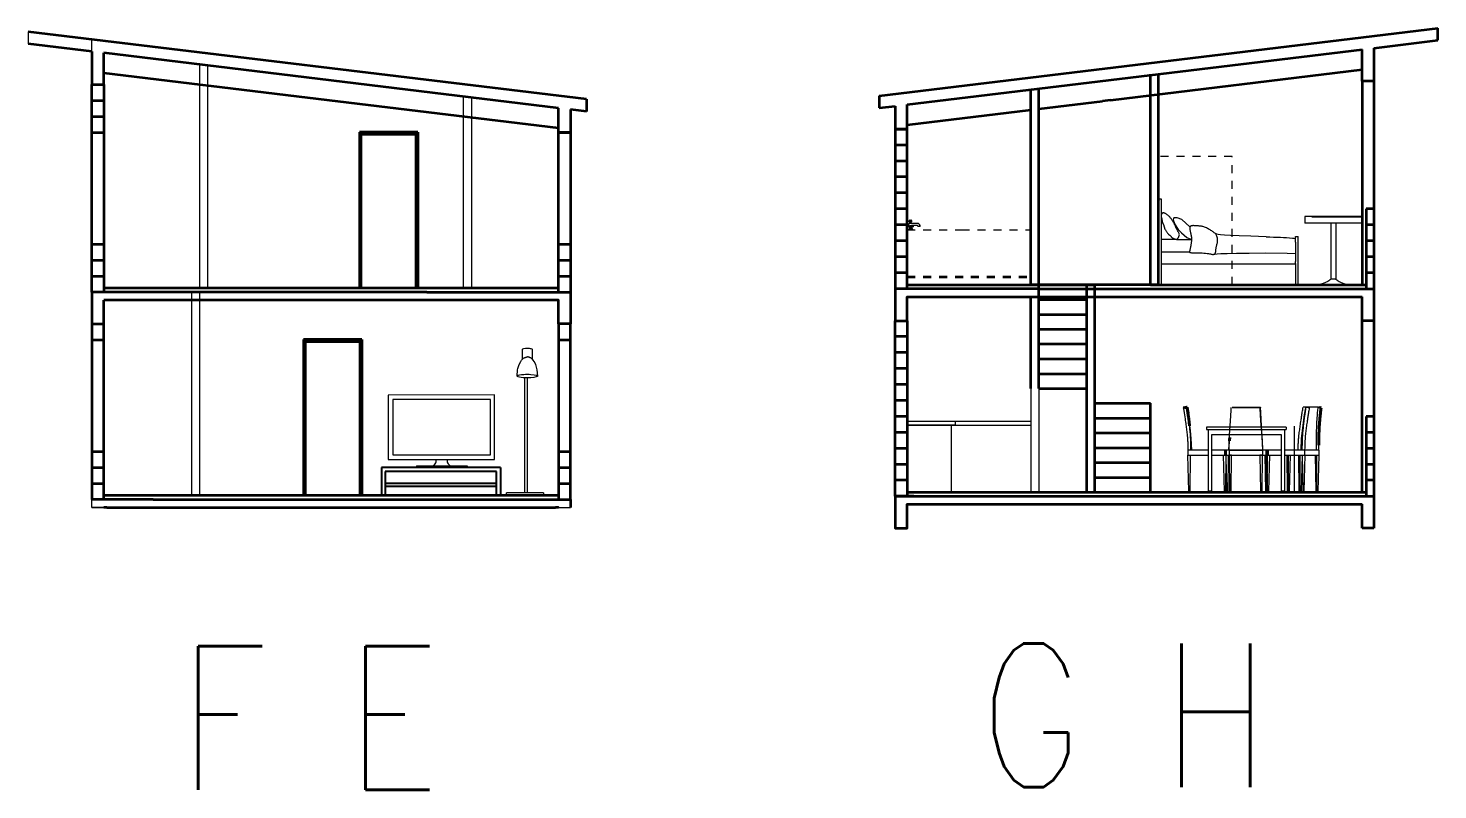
# Model space of a CAD drawing. Header units: inches. Extents: x 50.5 to 85.9, y 49.8 to 74.1.
# Drawn here: x 68.23 to 85.89, y 49.94 to 59.48 of the extents above; entities that cross this region are included whole.
import ezdxf

# ---------------------------------------------------------------- set-up
doc = ezdxf.new("R2010")
doc.units = ezdxf.units.IN
doc.header["$MEASUREMENT"] = 0
doc.linetypes.add('HIDDEN', pattern=[0.375, 0.25, -0.125])
for name, color, linetype, lineweight in [('A-DETL-MBND', 3, 'Continuous', 18), ('A-ELEV-MBE1', 7, 'Continuous', 35), ('A-FLOR-LEVL', 7, 'Continuous', 35), ('A-FURNITURE', 7, 'Continuous', 20), ('A-SECT-MCUT', 7, 'Continuous', 35), ('A-WALL-FULL', 7, 'Continuous', 35), ('A-WALL-FULL-INTR', 7, 'Continuous', 35), ('G-PLANOTM', 6, 'Continuous', 40), ('SEZIONI_medie_small_section', 2, 'Continuous', 25)]:
    doc.layers.add(name, color=color, linetype=linetype, lineweight=lineweight)
doc.layers.add('IKE140010-T1', color=250, linetype='Continuous')
doc.styles.add('E-ROMANS', font='romans.shx', dxfattribs={"width": 0.8})

msp = doc.modelspace()

# ---------------------------------------------------------------- linework, layer by layer
at = {"color": 0}
for p, q in [((84.312, 57.118), (84.931, 57.118)), ((74.147, 53.974), (72.657, 53.974)), ((72.657, 53.974), (72.657, 53.624)), ((74.098, 53.925), (72.701, 53.925)), ((72.701, 53.925), (72.701, 53.623)), ((74.098, 53.624), (74.098, 53.925)), ((74.147, 53.974), (74.147, 53.624)), ((74.098, 53.775), (72.701, 53.774)), ((74.098, 53.738), (72.702, 53.738)), ((72.701, 53.623), (72.657, 53.624)), ((74.147, 53.624), (74.098, 53.624))]:
    msp.add_line(p, q, dxfattribs=at)
at = {"layer": 'A-DETL-MBND', "color": 7}
for p, q in [((69.027, 53.474), (69.027, 59.338)), ((70.378, 58.771), (70.378, 59.023)), ((70.478, 58.759), (70.478, 59.011)), ((70.378, 56.222), (70.378, 58.771)), ((70.478, 56.222), (70.478, 58.759)), ((73.683, 58.37), (73.683, 58.622)), ((73.785, 58.358), (73.785, 58.61)), ((73.683, 56.222), (73.683, 58.37)), ((73.785, 56.222), (73.785, 58.358)), ((82.393, 56.264), (82.392, 58.184)), ((70.277, 56.072), (70.277, 56.172)), ((70.277, 53.624), (70.277, 56.072)), ((70.377, 56.072), (70.377, 56.172)), ((70.377, 53.624), (70.377, 56.072)), ((84.095, 53.664), (84.095, 54.491))]:
    msp.add_line(p, q, dxfattribs=at)
at = {"layer": 'A-ELEV-MBE1'}
for p, q in [((81.792, 58.578), (84.942, 58.96)), ((82.392, 57.464), (82.392, 58.903)), ((84.942, 58.814), (84.942, 56.264)), ((85.092, 58.814), (85.092, 57.214)), ((80.892, 58.469), (81.692, 58.566)), ((79.242, 58.269), (80.792, 58.457)), ((73.11, 58.176), (72.378, 58.176)), ((84.942, 53.664), (84.942, 55.814)), ((85.092, 55.814), (85.092, 54.614)), ((82.292, 53.664), (82.292, 54.779))]:
    msp.add_line(p, q, dxfattribs=at)
for points in [[(72.402, 56.222), (72.402, 58.152), (73.086, 58.152), (73.086, 56.222)], [(80.892, 56.264), (81.492, 56.264)], [(80.892, 56.079), (81.492, 56.079)], [(80.892, 55.893), (81.492, 55.893)], [(80.892, 55.707), (81.492, 55.707)], [(71.702, 53.624), (71.702, 55.553), (72.385, 55.553), (72.385, 53.624)], [(80.892, 55.522), (81.492, 55.522)], [(80.892, 55.336), (81.492, 55.336)], [(80.892, 55.15), (81.492, 55.15)], [(80.892, 54.964), (81.492, 54.964)], [(81.592, 54.779), (82.292, 54.779)], [(81.592, 54.593), (82.292, 54.593)], [(81.592, 54.407), (82.292, 54.407)], [(81.592, 54.222), (82.292, 54.222)], [(81.592, 54.036), (82.292, 54.036)], [(81.592, 53.85), (82.292, 53.85)]]:
    msp.add_lwpolyline(points, dxfattribs=at)
at = {"layer": 'A-ELEV-MBE1', "linetype": 'HIDDEN', "ltscale": 0.3}
msp.add_lwpolyline([(79.242, 56.364), (80.792, 56.364)], dxfattribs=at)
at = {"layer": 'A-FLOR-LEVL'}
for p, q in [((71.726, 58.607), (69.177, 58.916)), ((74.874, 58.226), (71.726, 58.607))]:
    msp.add_line(p, q, dxfattribs=at)
at = {"layer": 'A-FURNITURE', "color": 7}
for p, q in [((68.228, 59.434), (68.228, 59.283)), ((82.426, 56.675), (82.779, 56.675)), ((74.422, 55.332), (74.422, 55.458)), ((74.544, 55.458), (74.544, 55.332)), ((74.452, 53.658), (74.452, 55.098)), ((74.481, 55.097), (74.481, 53.658)), ((83.314, 54.73), (83.661, 54.73)), ((83.661, 54.722), (83.314, 54.722)), ((83.67, 54.724), (83.666, 54.723)), ((83.672, 54.725), (83.67, 54.724)), ((84.389, 54.73), (84.204, 54.73)), ((84.244, 54.729), (84.238, 54.73)), ((84.251, 54.728), (84.244, 54.729)), ((84.258, 54.727), (84.251, 54.728)), ((84.396, 54.729), (84.389, 54.73)), ((84.404, 54.728), (84.396, 54.729)), ((84.411, 54.727), (84.404, 54.728)), ((82.803, 54.334), (82.803, 54.336)), ((82.785, 54.193), (82.76, 54.193)), ((82.76, 54.193), (82.76, 54.131)), ((82.76, 54.131), (83.018, 54.131)), ((82.773, 53.676), (82.76, 54.131)), ((83.018, 54.193), (82.785, 54.193)), ((82.789, 53.676), (82.793, 54.131)), ((82.808, 54.193), (82.807, 54.221)), ((83.224, 54.193), (83.054, 54.193)), ((83.054, 54.131), (83.206, 54.131)), ((83.206, 54.131), (83.224, 54.131)), ((83.219, 53.676), (83.206, 54.131)), ((83.227, 54.193), (83.224, 54.193)), ((83.224, 54.131), (83.224, 54.193)), ((83.224, 54.131), (83.227, 54.131)), ((83.23, 54.193), (83.227, 54.193)), ((83.227, 54.131), (83.23, 54.131)), ((83.233, 54.193), (83.23, 54.193)), ((83.23, 54.131), (83.233, 54.131)), ((83.236, 54.193), (83.233, 54.193)), ((83.239, 54.131), (83.233, 54.131)), ((83.235, 54.131), (83.235, 54.193)), ((83.273, 54.193), (83.235, 54.193)), ((83.235, 54.193), (83.235, 54.193)), ((83.235, 53.676), (83.239, 54.131)), ((83.235, 54.131), (83.235, 54.131)), ((83.235, 54.131), (83.276, 54.131)), ((83.238, 54.193), (83.236, 54.193)), ((83.237, 54.131), (83.242, 53.676)), ((83.239, 54.193), (83.238, 54.193)), ((83.239, 54.193), (83.239, 54.131)), ((83.239, 54.193), (83.239, 54.193)), ((83.264, 53.676), (83.269, 54.131)), ((83.272, 54.192), (83.276, 54.192)), ((83.276, 54.193), (83.273, 54.193)), ((83.274, 54.193), (83.274, 54.193)), ((83.695, 54.193), (83.276, 54.193)), ((83.276, 54.193), (83.276, 54.193)), ((83.276, 54.193), (83.276, 54.192)), ((83.276, 54.192), (83.695, 54.192)), ((83.276, 54.192), (83.276, 54.131)), ((83.276, 54.131), (83.695, 54.131)), ((83.276, 54.131), (83.281, 53.676)), ((83.308, 54.131), (83.276, 54.131)), ((83.302, 53.676), (83.308, 54.131)), ((83.695, 54.131), (83.663, 54.131)), ((83.663, 54.131), (83.669, 53.676)), ((83.69, 53.676), (83.695, 54.131)), ((83.76, 54.193), (83.695, 54.193)), ((83.695, 54.192), (83.701, 54.192)), ((83.695, 54.192), (83.695, 54.131)), ((83.695, 54.131), (83.758, 54.131)), ((83.726, 54.131), (83.731, 53.676)), ((83.744, 54.131), (83.738, 54.131)), ((83.744, 53.676), (83.738, 54.131)), ((83.741, 54.131), (83.741, 54.193)), ((83.742, 54.193), (83.741, 54.193)), ((83.744, 54.193), (83.742, 54.193)), ((83.748, 54.193), (83.744, 54.193)), ((83.744, 54.131), (83.748, 54.131)), ((83.748, 54.131), (83.744, 54.131)), ((83.748, 54.131), (83.748, 54.193)), ((83.749, 54.193), (83.748, 54.193)), ((83.748, 54.131), (83.752, 53.676)), ((83.754, 54.131), (83.748, 54.131)), ((83.75, 54.193), (83.749, 54.193)), ((83.752, 54.193), (83.75, 54.193)), ((83.754, 54.193), (83.752, 54.193)), ((83.753, 53.676), (83.758, 54.131)), ((83.757, 54.193), (83.754, 54.193)), ((83.754, 54.131), (83.757, 54.131)), ((83.76, 54.193), (83.757, 54.193)), ((83.757, 54.131), (83.76, 54.131)), ((83.758, 54.131), (83.76, 54.131)), ((83.764, 54.193), (83.76, 54.193)), ((83.76, 54.193), (83.76, 54.131)), ((83.76, 54.193), (83.76, 54.193)), ((83.76, 54.131), (83.76, 54.193)), ((83.76, 54.131), (83.764, 54.131)), ((83.76, 54.131), (83.76, 54.131)), ((83.934, 54.193), (83.764, 54.193)), ((83.764, 54.193), (83.764, 54.131)), ((83.764, 54.131), (83.781, 54.131)), ((83.781, 54.131), (83.769, 53.676)), ((83.783, 54.131), (83.769, 53.676)), ((83.781, 54.131), (83.934, 54.131)), ((84.201, 54.193), (83.97, 54.193)), ((83.97, 54.131), (84.227, 54.131)), ((83.998, 54.131), (84.005, 53.676)), ((84.015, 54.131), (84.016, 53.676)), ((84.043, 54.131), (84.03, 53.676)), ((84.155, 53.676), (84.149, 54.131)), ((84.166, 53.676), (84.166, 54.131)), ((84.194, 54.131), (84.18, 53.676)), ((84.194, 54.131), (84.199, 53.676)), ((84.221, 54.193), (84.201, 54.193)), ((84.227, 54.131), (84.215, 53.676)), ((84.227, 54.193), (84.221, 54.193)), ((84.227, 54.131), (84.227, 54.193)), ((84.37, 54.193), (84.227, 54.193)), ((84.227, 54.131), (84.4, 54.131)), ((84.355, 54.131), (84.362, 53.676)), ((84.4, 54.193), (84.37, 54.193)), ((84.372, 54.131), (84.373, 53.676)), ((84.4, 54.131), (84.387, 53.676)), ((84.4, 54.193), (84.4, 54.131)), ((74.222, 53.624), (74.222, 53.658)), ((74.23, 53.658), (74.222, 53.658)), ((74.253, 53.658), (74.23, 53.658)), ((74.29, 53.658), (74.253, 53.658)), ((74.338, 53.658), (74.29, 53.658)), ((74.394, 53.658), (74.338, 53.658)), ((74.454, 53.658), (74.394, 53.658)), ((74.514, 53.658), (74.454, 53.658)), ((74.57, 53.658), (74.514, 53.658)), ((74.618, 53.658), (74.57, 53.658)), ((74.655, 53.658), (74.618, 53.658)), ((74.678, 53.658), (74.655, 53.658)), ((74.686, 53.658), (74.678, 53.658)), ((74.686, 53.658), (74.686, 53.624)), ((83.669, 53.676), (83.69, 53.676)), ((83.731, 53.676), (83.753, 53.676)), ((83.744, 53.676), (83.752, 53.676)), ((83.752, 53.676), (83.769, 53.676)), ((83.769, 53.676), (83.769, 53.676)), ((84.005, 53.676), (84.016, 53.676)), ((84.016, 53.676), (84.03, 53.676)), ((84.155, 53.676), (84.166, 53.676)), ((84.166, 53.676), (84.18, 53.676)), ((84.199, 53.676), (84.215, 53.676)), ((84.362, 53.676), (84.373, 53.676)), ((84.373, 53.676), (84.387, 53.676))]:
    msp.add_line(p, q, dxfattribs=at)
at = {"layer": 'A-FURNITURE', "linetype": 'HIDDEN', "ltscale": 0.2}
for p, q in [((83.316, 57.872), (82.392, 57.872)), ((83.316, 56.264), (83.316, 57.872))]:
    msp.add_line(p, q, dxfattribs=at)
at = {"layer": 'A-FURNITURE'}
for p, q in [((82.393, 57.311), (82.393, 57.339)), ((82.393, 57.339), (82.426, 57.339)), ((82.426, 57.339), (82.426, 57.313)), ((79.269, 57.068), (79.296, 57.068)), ((84.312, 57.118), (84.225, 57.118)), ((84.225, 57.118), (84.225, 57.036)), ((84.621, 57.118), (84.621, 57.118)), ((84.931, 57.118), (84.942, 57.118)), ((79.242, 56.952), (79.249, 56.952)), ((79.242, 56.952), (79.242, 56.414)), ((79.249, 56.952), (79.324, 56.952)), ((79.262, 56.959), (79.31, 56.959)), ((79.296, 57.054), (79.269, 57.054)), ((79.269, 57.034), (79.378, 57.034)), ((79.276, 56.996), (79.269, 56.996)), ((79.276, 56.989), (79.269, 56.989)), ((79.299, 56.972), (79.273, 56.972)), ((79.276, 57.034), (79.276, 57.047)), ((79.29, 57.047), (79.29, 57.034)), ((79.365, 57.006), (79.296, 57.006)), ((79.296, 56.996), (79.303, 56.996)), ((79.296, 56.989), (79.303, 56.989)), ((79.406, 56.993), (79.378, 56.993)), ((84.942, 57.036), (84.227, 57.036)), ((84.554, 56.335), (84.554, 57.035)), ((84.615, 57.035), (84.615, 56.335)), ((82.618, 56.832), (82.427, 56.832)), ((82.618, 56.832), (82.802, 56.832)), ((84.109, 56.799), (84.109, 56.867)), ((84.109, 56.867), (84.141, 56.867)), ((84.143, 56.867), (84.141, 56.867)), ((84.143, 56.802), (84.143, 56.867)), ((82.428, 56.526), (84.108, 56.526)), ((83.737, 56.662), (84.005, 56.66)), ((84.005, 56.66), (84.107, 56.656)), ((84.109, 56.53), (84.109, 56.555)), ((84.322, 56.264), (84.365, 56.265)), ((84.322, 56.264), (84.365, 56.265)), ((84.615, 56.335), (84.554, 56.335)), ((80.792, 54.964), (80.792, 53.664)), ((80.892, 54.964), (80.892, 53.664)), ((74.073, 54.886), (72.739, 54.881)), ((72.739, 54.881), (72.739, 54.073)), ((74.073, 54.073), (74.073, 54.886)), ((79.242, 54.555), (80.792, 54.555)), ((79.242, 54.505), (80.792, 54.505)), ((79.792, 54.505), (79.792, 53.664)), ((79.792, 54.505), (79.792, 53.664)), ((79.842, 54.555), (79.842, 54.505)), ((83.993, 54.481), (82.995, 54.481)), ((82.995, 54.481), (82.995, 54.45)), ((82.995, 54.45), (83.993, 54.45)), ((83.018, 53.679), (83.018, 54.45)), ((83.97, 54.45), (83.97, 53.679)), ((83.993, 54.481), (83.993, 54.45)), ((83.934, 54.383), (83.054, 54.383)), ((83.054, 54.383), (83.054, 53.679)), ((83.934, 53.679), (83.934, 54.383)), ((72.739, 54.073), (74.073, 54.073)), ((73.094, 53.994), (73.094, 53.974)), ((73.094, 53.994), (73.727, 53.994)), ((73.727, 53.997), (73.727, 53.974)), ((83.054, 53.679), (83.018, 53.679)), ((83.97, 53.679), (83.934, 53.679)), ((74.836, 53.474), (69.027, 53.474)), ((69.027, 53.474), (75.024, 53.474)), ((85.092, 53.214), (84.942, 53.214))]:
    msp.add_line(p, q, dxfattribs=at)
at = {"layer": 'A-FURNITURE', "linetype": 'HIDDEN', "ltscale": 0.3}
for p, q in [((79.242, 56.952), (79.925, 56.952)), ((79.925, 56.952), (80.792, 56.952))]:
    msp.add_line(p, q, dxfattribs=at)
at = {"layer": 'A-FURNITURE', "color": 7}
for points in [[(82.426, 57.313), (82.426, 56.264), (82.393, 56.264), (82.393, 57.311)], [(82.41, 57.324), (82.41, 57.324)], [(82.641, 56.856), (82.648, 56.868), (82.652, 56.879), (82.653, 56.889), (82.652, 56.899), (82.649, 56.908), (82.645, 56.916), (82.641, 56.924), (82.636, 56.931), (82.632, 56.938), (82.628, 56.944), (82.625, 56.951), (82.622, 56.957), (82.619, 56.963), (82.616, 56.968), (82.613, 56.974), (82.611, 56.98), (82.608, 56.986), (82.606, 56.992), (82.603, 56.999), (82.6, 57.005), (82.597, 57.012), (82.594, 57.019), (82.591, 57.025), (82.587, 57.032), (82.584, 57.039), (82.579, 57.046), (82.575, 57.053), (82.571, 57.06), (82.566, 57.066), (82.562, 57.073), (82.557, 57.079), (82.553, 57.086), (82.549, 57.092), (82.544, 57.097), (82.54, 57.103), (82.536, 57.108), (82.532, 57.113), (82.528, 57.118), (82.523, 57.123), (82.518, 57.128), (82.513, 57.132), (82.508, 57.137), (82.502, 57.141), (82.496, 57.145), (82.49, 57.148), (82.485, 57.152), (82.479, 57.155), (82.474, 57.157), (82.47, 57.159), (82.466, 57.161), (82.462, 57.162), (82.459, 57.163), (82.456, 57.164), (82.454, 57.164), (82.451, 57.164), (82.449, 57.164), (82.447, 57.163), (82.445, 57.163), (82.443, 57.162), (82.441, 57.161), (82.439, 57.16), (82.438, 57.158), (82.436, 57.157), (82.434, 57.155), (82.433, 57.153), (82.431, 57.151), (82.43, 57.149), (82.428, 57.146), (82.427, 57.144), (82.426, 57.141), (82.425, 57.138), (82.425, 57.136), (82.424, 57.133), (82.424, 57.13), (82.424, 57.127), (82.425, 57.124), (82.425, 57.121), (82.425, 57.118), (82.426, 57.115), (82.427, 57.112), (82.427, 57.11), (82.428, 57.108), (82.429, 57.106), (82.429, 57.103), (82.43, 57.101), (82.431, 57.099), (82.431, 57.097), (82.432, 57.094), (82.432, 57.091), (82.433, 57.088), (82.433, 57.085), (82.434, 57.082), (82.434, 57.078), (82.435, 57.075), (82.435, 57.071), (82.436, 57.067), (82.436, 57.063), (82.437, 57.059), (82.438, 57.056), (82.439, 57.052), (82.44, 57.048), (82.441, 57.045), (82.442, 57.041), (82.443, 57.038), (82.444, 57.035), (82.446, 57.033), (82.447, 57.03), (82.449, 57.028), (82.451, 57.026), (82.452, 57.023), (82.454, 57.02), (82.455, 57.017), (82.456, 57.014), (82.457, 57.011), (82.458, 57.007), (82.459, 57.003), (82.46, 56.999), (82.461, 56.995), (82.462, 56.991), (82.463, 56.987), (82.464, 56.984), (82.465, 56.981), (82.466, 56.977), (82.467, 56.974), (82.469, 56.97), (82.47, 56.966), (82.473, 56.961), (82.476, 56.956), (82.479, 56.95), (82.482, 56.944), (82.486, 56.937), (82.491, 56.93), (82.495, 56.924), (82.499, 56.917), (82.503, 56.912), (82.507, 56.906), (82.511, 56.902), (82.514, 56.899), (82.517, 56.896), (82.519, 56.894), (82.522, 56.892), (82.524, 56.891), (82.526, 56.889), (82.528, 56.888), (82.53, 56.887), (82.531, 56.886), (82.533, 56.885), (82.535, 56.884), (82.536, 56.882), (82.538, 56.881), (82.54, 56.879), (82.541, 56.877), (82.543, 56.875), (82.545, 56.872), (82.547, 56.87), (82.549, 56.867), (82.551, 56.865), (82.553, 56.862), (82.555, 56.86), (82.557, 56.858), (82.56, 56.856), (82.562, 56.854), (82.564, 56.852), (82.567, 56.85), (82.57, 56.849), (82.573, 56.847), (82.576, 56.846), (82.579, 56.844), (82.583, 56.843), (82.587, 56.841), (82.591, 56.84), (82.594, 56.839), (82.598, 56.838), (82.602, 56.837), (82.605, 56.836), (82.608, 56.835), (82.611, 56.834), (82.613, 56.834), (82.615, 56.834), (82.616, 56.833), (82.618, 56.834), (82.619, 56.834), (82.621, 56.835), (82.622, 56.835), (82.624, 56.836), (82.626, 56.838), (82.628, 56.839), (82.63, 56.841), (82.632, 56.844), (82.635, 56.848), (82.638, 56.852), (82.641, 56.856)], [(82.786, 56.988), (82.683, 57.081), (82.627, 57.102), (82.585, 57.103), (82.578, 57.095), (82.576, 57.079), (82.58, 57.066), (82.599, 57.013), (82.637, 56.958), (82.678, 56.916), (82.747, 56.854), (82.796, 56.837), (82.807, 56.828)], [(83.742, 56.865), (83.549, 56.872), (83.402, 56.877), (83.293, 56.882), (83.218, 56.886), (83.169, 56.89), (83.139, 56.894), (83.123, 56.898), (83.114, 56.902), (83.106, 56.906), (83.098, 56.911), (83.091, 56.916), (83.083, 56.921), (83.075, 56.927), (83.067, 56.933), (83.058, 56.939), (83.049, 56.945), (83.039, 56.952), (83.027, 56.958), (83.016, 56.964), (83.004, 56.97), (82.992, 56.976), (82.981, 56.981), (82.97, 56.986), (82.959, 56.99), (82.949, 56.993), (82.94, 56.995), (82.932, 56.997), (82.924, 56.998), (82.916, 56.999), (82.908, 57), (82.9, 57), (82.892, 57.001), (82.883, 57.001), (82.874, 57.002), (82.865, 57.003), (82.856, 57.004), (82.847, 57.004), (82.838, 57.004), (82.83, 57.005), (82.823, 57.005), (82.816, 57.004), (82.81, 57.003), (82.804, 57.002), (82.8, 57.001), (82.796, 56.999), (82.792, 56.996), (82.789, 56.993), (82.787, 56.99), (82.785, 56.986), (82.784, 56.982), (82.783, 56.977), (82.783, 56.971), (82.783, 56.965), (82.784, 56.958), (82.785, 56.951), (82.787, 56.942), (82.789, 56.933), (82.792, 56.923), (82.794, 56.913), (82.797, 56.902), (82.799, 56.892), (82.801, 56.881), (82.803, 56.871), (82.805, 56.861), (82.806, 56.852), (82.807, 56.844), (82.807, 56.836), (82.807, 56.828), (82.806, 56.82), (82.806, 56.812), (82.805, 56.804), (82.803, 56.796), (82.802, 56.787), (82.8, 56.778), (82.799, 56.769), (82.797, 56.759), (82.795, 56.75), (82.793, 56.741), (82.792, 56.732), (82.79, 56.723), (82.788, 56.715), (82.787, 56.708), (82.785, 56.701), (82.784, 56.694), (82.783, 56.689), (82.782, 56.684), (82.782, 56.679), (82.782, 56.676), (82.782, 56.673), (82.784, 56.67), (82.786, 56.669), (82.791, 56.667), (82.797, 56.666), (82.805, 56.665), (82.816, 56.665), (82.831, 56.664), (82.848, 56.664), (82.869, 56.664), (82.891, 56.663), (82.914, 56.662), (82.937, 56.662), (82.96, 56.661), (82.982, 56.659), (83.001, 56.657), (83.018, 56.655), (83.032, 56.653), (83.043, 56.651), (83.053, 56.648), (83.061, 56.647), (83.068, 56.645), (83.074, 56.645), (83.079, 56.645), (83.085, 56.646), (83.097, 56.649), (83.125, 56.651), (83.174, 56.654), (83.253, 56.657), (83.368, 56.66), (83.527, 56.661), (83.737, 56.662)], [(83.107, 56.905), (83.109, 56.9), (83.112, 56.893), (83.116, 56.885), (83.119, 56.875), (83.122, 56.864), (83.125, 56.852), (83.128, 56.841), (83.129, 56.829), (83.129, 56.818), (83.129, 56.807), (83.127, 56.796), (83.125, 56.786), (83.123, 56.776), (83.12, 56.766), (83.118, 56.757), (83.115, 56.748), (83.113, 56.738), (83.112, 56.729), (83.11, 56.72), (83.109, 56.712), (83.108, 56.704), (83.107, 56.696), (83.107, 56.69), (83.106, 56.683), (83.105, 56.678), (83.104, 56.674), (83.103, 56.669), (83.102, 56.665), (83.101, 56.661), (83.099, 56.657), (83.097, 56.653), (83.095, 56.648)], [(84.109, 56.53), (84.109, 56.264), (84.143, 56.264), (84.143, 56.802)], [(84.109, 56.799), (84.109, 56.555)], [(74.365, 55.213), (74.379, 55.264), (74.4, 55.304), (74.411, 55.319)], [(74.411, 55.319), (74.42, 55.33), (74.428, 55.337), (74.435, 55.343), (74.441, 55.347), (74.446, 55.349), (74.451, 55.352), (74.454, 55.353), (74.458, 55.354), (74.461, 55.355), (74.463, 55.356), (74.465, 55.357), (74.467, 55.357), (74.469, 55.358), (74.47, 55.358), (74.471, 55.358), (74.473, 55.358), (74.474, 55.359), (74.475, 55.359), (74.475, 55.359), (74.476, 55.359), (74.477, 55.359), (74.478, 55.359), (74.478, 55.359), (74.479, 55.359), (74.479, 55.359), (74.48, 55.359), (74.48, 55.359), (74.48, 55.359), (74.481, 55.359), (74.481, 55.359), (74.481, 55.359), (74.482, 55.359), (74.482, 55.359), (74.482, 55.359), (74.483, 55.359), (74.483, 55.359), (74.483, 55.359)], [(74.555, 55.319), (74.546, 55.33), (74.538, 55.337), (74.531, 55.343), (74.525, 55.347), (74.519, 55.349), (74.515, 55.352), (74.511, 55.353), (74.508, 55.354), (74.505, 55.355), (74.503, 55.356), (74.501, 55.357), (74.499, 55.357), (74.497, 55.358), (74.496, 55.358), (74.494, 55.358), (74.493, 55.358), (74.492, 55.359), (74.491, 55.359), (74.49, 55.359), (74.489, 55.359), (74.489, 55.359), (74.488, 55.359), (74.488, 55.359), (74.487, 55.359), (74.487, 55.359), (74.486, 55.359), (74.486, 55.359), (74.485, 55.359), (74.485, 55.359), (74.485, 55.359), (74.484, 55.359), (74.484, 55.359), (74.484, 55.359), (74.483, 55.359), (74.483, 55.359), (74.483, 55.359), (74.483, 55.359)], [(74.601, 55.213), (74.587, 55.264), (74.566, 55.304), (74.555, 55.319)], [(74.353, 55.12), (74.361, 55.2), (74.365, 55.214)], [(74.612, 55.12), (74.604, 55.2), (74.601, 55.214)], [(82.808, 54.193), (82.803, 54.336), (82.792, 54.44), (82.765, 54.634), (82.751, 54.721), (82.749, 54.73)], [(83.273, 54.194), (83.276, 54.261), (83.279, 54.319), (83.295, 54.559), (83.302, 54.69), (83.303, 54.726)], [(83.661, 54.73), (83.666, 54.729), (83.67, 54.728), (83.672, 54.727), (83.672, 54.725)], [(83.666, 54.723), (83.661, 54.722)], [(83.697, 54.256), (83.694, 54.305), (83.683, 54.493), (83.674, 54.663), (83.672, 54.725), (83.672, 54.726)], [(84.18, 54.193), (84.185, 54.336), (84.195, 54.44), (84.222, 54.634), (84.237, 54.721), (84.238, 54.73)], [(84.266, 54.725), (84.258, 54.727)], [(84.273, 54.724), (84.266, 54.725)], [(84.28, 54.723), (84.273, 54.724)], [(84.285, 54.722), (84.28, 54.723)]]:
    msp.add_lwpolyline(points, dxfattribs=at)
at = {"layer": 'A-FURNITURE'}
for points in [[(79.269, 57.054), (79.269, 57.068)], [(79.276, 57.075), (79.29, 57.075)], [(79.296, 57.068), (79.296, 57.054)], [(79.29, 57.047), (79.276, 57.047)], [(79.242, 54.555), (79.842, 54.555), (79.842, 54.505), (79.242, 54.505)]]:
    msp.add_lwpolyline(points, dxfattribs=at)
for points in [[(79.276, 56.979), (79.276, 57.006), (79.296, 57.006), (79.296, 56.979)], [(74.02, 54.825), (72.796, 54.825), (72.796, 54.132), (74.02, 54.132)]]:
    msp.add_lwpolyline(points, close=True, dxfattribs=at)
for centre in [(79.262, 56.993), (79.286, 56.993), (79.31, 56.993)]:
    msp.add_circle(centre, 0.00763, dxfattribs=at)
for centre, radius, start, end in [((79.276, 57.068), 0.00662, 88.2224, 181.7776), ((79.29, 57.068), 0.00662, 358.2224, 91.7776), ((79.381, 56.951), 0.139, 143.4467, 179.6834), ((79.238, 56.989), 0.0389, 285.2551, 344.7449), ((79.276, 57.054), 0.00662, 178.2224, 271.7776), ((79.29, 57.054), 0.00662, 268.2224, 1.7776), ((79.334, 56.989), 0.0389, 195.2551, 254.7449), ((79.218, 56.944), 0.0923, 9.7095, 29.4873), ((79.367, 56.995), 0.0114, 347.0192, 102.9808), ((79.36, 56.992), 0.0455, 0.9828, 66.3974), ((73.276, 54.058), 0.0651, 276.9125, 11.4667), ((73.544, 54.059), 0.0669, 167.5552, 260.0275)]:
    msp.add_arc(centre, radius, start, end, dxfattribs=at)
at = {"layer": 'A-FURNITURE', "color": 7, "extrusion": (0, 0, -1)}
for centre, major_axis, start_param, end_param in [((74.483, 55.458), (-0.0613, 0), 0, 1.570796), ((74.483, 55.458), (-0.0613, 0), 1.570796, 3.141593), ((74.483, 55.12), (-0.129, 0), 4.712389, 6.457718), ((74.483, 55.12), (-0.129, 0), 0.174533, 1.22173), ((74.483, 55.12), (-0.129, 0), 1.22173, 1.570796), ((74.483, 55.12), (-0.129, 0), 1.570796, 1.919862), ((74.483, 55.12), (-0.129, 0), 1.919862, 4.712389)]:
    msp.add_ellipse(centre, major_axis=major_axis, ratio=0.173648, start_param=start_param, end_param=end_param, dxfattribs=at)
at = {"layer": 'A-FURNITURE'}
for points in [[(83.742, 56.865), (83.921, 56.859), (84.071, 56.848), (84.106, 56.843)], [(84.554, 56.335), (84.514, 56.306), (84.393, 56.266)], [(84.615, 56.334), (84.654, 56.305), (84.776, 56.265)]]:
    msp.add_spline(points, degree=3, dxfattribs=at)
at = {"layer": 'A-FURNITURE', "color": 7}
for points, knots in [([(82.702, 54.722), (82.71, 54.677), (82.722, 54.603), (82.732, 54.537), (82.737, 54.491), (82.742, 54.458), (82.746, 54.426), (82.75, 54.391), (82.754, 54.353), (82.757, 54.309), (82.759, 54.257), (82.76, 54.216), (82.76, 54.193)], [0, 0, 0, 0, 0.1666667, 0.3333333, 0.4166667, 0.5, 0.5833333, 0.6666667, 0.75, 0.8333333, 0.9166667, 0.998099, 0.998099, 0.998099, 0.998099]), ([(83.661, 54.722), (83.663, 54.677), (83.667, 54.603), (83.671, 54.537), (83.675, 54.491), (83.678, 54.458), (83.681, 54.426), (83.684, 54.391), (83.687, 54.353), (83.689, 54.323), (83.689, 54.307)], [0, 0, 0, 0, 0.1666667, 0.3333333, 0.4166667, 0.5, 0.5833333, 0.6666667, 0.75, 0.8333333, 0.8333333, 0.8333333, 0.8333333]), ([(84.227, 54.193), (84.228, 54.238), (84.23, 54.313), (84.236, 54.38), (84.242, 54.426), (84.246, 54.458), (84.25, 54.491), (84.254, 54.525), (84.26, 54.563), (84.266, 54.607), (84.274, 54.658), (84.281, 54.699), (84.285, 54.722)], [-0.998099, -0.998099, -0.998099, -0.998099, -0.8333333, -0.6666667, -0.5833333, -0.5, -0.4166667, -0.3333333, -0.25, -0.1666667, -0.0833333, 0, 0, 0, 0]), ([(84.141, 54.193), (84.142, 54.216), (84.143, 54.258), (84.146, 54.311), (84.15, 54.356), (84.154, 54.396), (84.159, 54.431), (84.164, 54.464), (84.168, 54.496), (84.173, 54.531), (84.176, 54.555), (84.178, 54.568)], [-0.9981275, -0.9981275, -0.9981275, -0.9981275, -0.9166667, -0.8333333, -0.75, -0.6666667, -0.5833333, -0.5, -0.4166667, -0.3333333, -0.25, -0.25, -0.25, -0.25]), ([(84.215, 54.57), (84.213, 54.556), (84.21, 54.531), (84.208, 54.508), (84.206, 54.497)], [0.25, 0.25, 0.25, 0.25, 0.3333333, 0.4166666, 0.4166666, 0.4166666, 0.4166666]), ([(84.375, 54.57), (84.374, 54.556), (84.372, 54.531), (84.371, 54.496), (84.37, 54.464), (84.369, 54.431), (84.368, 54.396), (84.367, 54.356), (84.367, 54.327), (84.367, 54.309)], [0.25, 0.25, 0.25, 0.25, 0.3333333, 0.4166667, 0.5, 0.5833333, 0.6666667, 0.75, 0.8333333, 0.8333333, 0.8333333, 0.8333333]), ([(83.689, 54.307), (83.69, 54.291), (83.692, 54.257), (83.694, 54.215), (83.695, 54.193)], [0.8333333, 0.8333333, 0.8333333, 0.8333333, 0.9166667, 0.998099, 0.998099, 0.998099, 0.998099])]:
    msp.add_open_spline(points, degree=3, knots=knots, dxfattribs=at)
for points in [[(84.179, 54.57), (84.181, 54.584), (84.183, 54.598), (84.185, 54.615)], [(84.185, 54.615), (84.188, 54.631), (84.191, 54.65), (84.194, 54.67)], [(84.194, 54.668), (84.197, 54.687), (84.2, 54.708), (84.204, 54.73)], [(84.221, 54.615), (84.218, 54.599), (84.216, 54.584), (84.215, 54.57)], [(84.228, 54.668), (84.225, 54.649), (84.223, 54.631), (84.221, 54.615)], [(84.238, 54.73), (84.235, 54.708), (84.231, 54.687), (84.228, 54.668)], [(84.378, 54.615), (84.376, 54.599), (84.375, 54.584), (84.375, 54.57)], [(84.382, 54.668), (84.38, 54.649), (84.379, 54.631), (84.378, 54.615)], [(84.389, 54.73), (84.386, 54.708), (84.384, 54.687), (84.382, 54.668)], [(82.791, 54.395), (82.79, 54.407), (82.788, 54.431), (82.784, 54.464), (82.782, 54.485), (82.781, 54.497)], [(84.206, 54.497), (84.205, 54.485), (84.203, 54.464), (84.2, 54.431), (84.197, 54.408), (84.196, 54.395)], [(82.794, 54.355), (82.794, 54.369), (82.793, 54.383), (82.791, 54.395)], [(82.797, 54.309), (82.796, 54.326), (82.795, 54.341), (82.794, 54.355)], [(82.798, 54.256), (82.798, 54.275), (82.798, 54.293), (82.797, 54.309)], [(82.798, 54.193), (82.799, 54.216), (82.799, 54.236), (82.798, 54.256)], [(83.276, 54.192), (83.278, 54.237), (83.28, 54.275), (83.282, 54.307)], [(83.7, 54.193), (83.699, 54.216), (83.698, 54.236), (83.697, 54.256)], [(84.19, 54.253), (84.189, 54.236), (84.189, 54.216), (84.189, 54.193)], [(84.191, 54.309), (84.19, 54.293), (84.19, 54.273), (84.19, 54.253)], [(84.193, 54.355), (84.192, 54.341), (84.191, 54.327), (84.191, 54.309)], [(84.196, 54.395), (84.195, 54.383), (84.194, 54.369), (84.193, 54.355)], [(84.367, 54.309), (84.367, 54.293), (84.368, 54.273), (84.368, 54.253)], [(84.368, 54.256), (84.368, 54.236), (84.369, 54.216), (84.37, 54.193)], [(84.4, 54.192), (84.4, 54.215), (84.399, 54.235), (84.399, 54.255)], [(83.273, 54.194), (83.273, 54.193), (83.272, 54.192), (83.272, 54.192)]]:
    msp.add_open_spline(points, degree=3, dxfattribs=at)
at = {"layer": 'A-SECT-MCUT'}
for p, q in [((85.892, 59.327), (85.892, 59.478)), ((69.027, 59.187), (69.027, 58.771)), ((84.942, 58.814), (84.942, 59.212)), ((85.092, 59.23), (85.092, 58.814)), ((69.177, 58.771), (69.177, 59.168)), ((69.027, 56.172), (69.027, 58.771)), ((69.027, 58.771), (69.177, 58.771)), ((69.177, 58.771), (69.177, 56.172)), ((85.092, 58.814), (84.942, 58.814)), ((69.027, 58.571), (69.177, 58.571)), ((74.874, 58.171), (74.874, 58.478)), ((75.224, 58.589), (75.224, 58.435)), ((78.892, 58.632), (78.892, 58.479)), ((79.092, 58.503), (79.092, 58.214)), ((79.242, 58.214), (79.242, 58.521)), ((69.027, 58.371), (69.177, 58.371)), ((75.024, 58.46), (75.024, 58.171)), ((69.027, 58.171), (69.177, 58.171)), ((74.874, 58.171), (75.024, 58.171)), ((74.874, 56.172), (74.874, 58.171)), ((75.024, 58.171), (74.874, 58.171)), ((75.024, 58.171), (75.024, 56.172)), ((79.242, 58.214), (79.092, 58.214)), ((79.092, 58.214), (79.092, 56.214)), ((79.092, 58.214), (79.242, 58.214)), ((79.242, 56.214), (79.242, 58.214)), ((79.242, 58.014), (79.092, 58.014)), ((79.242, 57.814), (79.092, 57.814)), ((79.242, 57.614), (79.092, 57.614)), ((79.242, 57.414), (79.092, 57.414)), ((79.242, 57.214), (79.092, 57.214)), ((85.092, 57.214), (84.992, 57.214)), ((79.242, 57.014), (79.092, 57.014)), ((85.092, 57.014), (84.992, 57.014)), ((69.027, 56.772), (69.177, 56.772)), ((74.874, 56.772), (75.024, 56.772)), ((79.242, 56.814), (79.092, 56.814)), ((85.092, 56.814), (84.992, 56.814)), ((69.027, 56.572), (69.177, 56.572)), ((74.874, 56.572), (75.024, 56.572)), ((79.242, 56.614), (79.092, 56.614)), ((85.092, 56.614), (84.992, 56.614)), ((69.027, 56.372), (69.177, 56.372)), ((74.874, 56.372), (75.024, 56.372)), ((79.242, 56.414), (79.092, 56.414)), ((85.092, 56.414), (84.992, 56.414)), ((80.892, 56.114), (80.892, 56.264)), ((81.492, 56.264), (81.592, 56.264)), ((82.292, 56.214), (85.092, 56.214)), ((84.904, 56.214), (85.092, 56.214)), ((85.092, 56.214), (85.092, 55.814)), ((73.225, 56.172), (69.027, 56.172)), ((69.027, 56.172), (69.027, 55.773)), ((69.215, 56.172), (69.027, 56.172)), ((69.177, 55.773), (69.177, 56.072)), ((73.225, 56.072), (69.177, 56.072)), ((82.292, 56.114), (84.942, 56.114)), ((84.942, 55.814), (84.942, 56.114)), ((69.027, 55.773), (69.177, 55.773)), ((69.027, 55.773), (69.027, 53.574)), ((69.177, 53.574), (69.177, 55.773)), ((74.874, 55.773), (74.874, 53.574)), ((75.024, 53.574), (75.024, 55.773)), ((79.092, 53.614), (79.092, 55.814)), ((79.242, 55.814), (79.242, 53.614)), ((85.092, 55.814), (84.942, 55.814)), ((69.027, 55.573), (69.177, 55.573)), ((74.874, 55.573), (75.024, 55.573)), ((79.242, 55.614), (79.092, 55.614)), ((79.242, 55.414), (79.092, 55.414)), ((79.242, 55.214), (79.092, 55.214)), ((79.242, 55.014), (79.092, 55.014)), ((79.242, 54.814), (79.092, 54.814)), ((79.242, 54.614), (79.092, 54.614)), ((85.092, 54.614), (84.992, 54.614)), ((79.242, 54.414), (79.092, 54.414)), ((85.092, 54.414), (84.992, 54.414)), ((69.027, 54.173), (69.177, 54.173)), ((74.874, 54.173), (75.024, 54.173)), ((79.242, 54.214), (79.092, 54.214)), ((85.092, 54.214), (84.992, 54.214)), ((69.027, 53.973), (69.177, 53.973)), ((74.874, 53.973), (75.024, 53.973)), ((79.242, 54.014), (79.092, 54.014)), ((85.092, 54.014), (84.992, 54.014)), ((69.027, 53.774), (69.177, 53.774)), ((74.874, 53.774), (75.024, 53.774)), ((79.242, 53.814), (79.092, 53.814)), ((85.092, 53.814), (84.992, 53.814)), ((69.215, 53.574), (69.027, 53.574)), ((79.092, 53.614), (85.092, 53.614)), ((85.092, 53.614), (85.092, 53.214)), ((69.215, 53.474), (69.177, 53.474)), ((84.942, 53.214), (84.942, 53.514)), ((85.092, 53.214), (84.942, 53.214))]:
    msp.add_line(p, q, dxfattribs=at)
for points in [[(75.224, 58.589), (68.228, 59.434)], [(78.892, 58.632), (85.892, 59.478)], [(69.027, 59.187), (68.228, 59.283)], [(79.242, 58.521), (84.942, 59.212)], [(85.092, 59.23), (85.892, 59.327)], [(74.874, 58.478), (69.177, 59.168)], [(78.892, 58.479), (79.092, 58.503)], [(75.224, 58.435), (75.024, 58.46)], [(84.992, 57.214), (84.992, 56.214)], [(85.092, 57.214), (85.092, 56.214)], [(73.225, 56.222), (69.177, 56.222)], [(74.874, 56.222), (73.225, 56.222)], [(80.892, 56.214), (79.092, 56.214), (79.092, 55.814), (79.242, 55.814), (79.242, 56.114), (80.892, 56.114)], [(79.242, 56.264), (80.892, 56.264)], [(81.492, 53.664), (81.492, 56.264)], [(81.592, 53.664), (81.592, 56.264)], [(82.292, 56.264), (84.992, 56.264)], [(73.225, 56.172), (75.024, 56.172), (75.024, 55.773), (74.874, 55.773), (74.874, 56.072), (73.225, 56.072)], [(80.792, 54.964), (80.792, 56.114)], [(80.892, 54.964), (80.892, 56.114)], [(84.992, 54.614), (84.992, 53.614)], [(85.092, 54.614), (85.092, 53.614)], [(74.874, 53.624), (69.177, 53.624)], [(69.794, 53.574), (69.215, 53.574)], [(74.791, 53.574), (75.024, 53.574), (75.024, 53.474)], [(79.325, 53.614), (79.092, 53.614), (79.092, 53.214), (79.242, 53.214), (79.242, 53.514), (84.942, 53.514)], [(79.242, 53.664), (84.992, 53.664)], [(74.874, 53.474), (74.874, 53.474), (74.837, 53.474)]]:
    msp.add_lwpolyline(points, dxfattribs=at)
at = {"layer": 'A-WALL-FULL', "color": 7}
for p, q in [((72.378, 58.176), (72.378, 56.222)), ((73.11, 58.176), (73.11, 56.222)), ((71.677, 55.577), (71.677, 53.624)), ((72.41, 55.577), (72.41, 53.624))]:
    msp.add_line(p, q, dxfattribs=at)
at = {"layer": 'A-WALL-FULL-INTR', "color": 7}
for p, q in [((82.291, 56.264), (82.291, 58.903)), ((81.792, 58.578), (81.692, 58.566)), ((82.292, 56.264), (80.792, 56.264)), ((80.892, 56.214), (82.292, 56.214)), ((82.392, 56.264), (82.21, 56.264)), ((80.892, 56.114), (82.292, 56.114)), ((69.794, 53.574), (74.791, 53.574)), ((69.215, 53.474), (74.836, 53.474))]:
    msp.add_line(p, q, dxfattribs=at)
at = {"layer": 'A-WALL-FULL-INTR'}
for p, q in [((80.792, 56.264), (80.792, 58.709)), ((80.892, 56.264), (80.892, 58.721)), ((82.392, 56.264), (82.392, 57.464)), ((72.41, 55.577), (71.677, 55.577))]:
    msp.add_line(p, q, dxfattribs=at)
at = {"layer": 'G-PLANOTM', "color": 7}
for p, q in [((82.714, 54.724), (82.708, 54.723)), ((82.722, 54.725), (82.714, 54.724)), ((82.749, 54.73), (82.744, 54.729)), ((82.765, 54.634), (82.764, 54.64)), ((84.418, 54.725), (84.411, 54.727)), ((82.773, 53.676), (82.789, 53.676)), ((83.219, 53.676), (83.235, 53.676)), ((83.242, 53.676), (83.264, 53.676)), ((83.281, 53.676), (83.302, 53.676))]:
    msp.add_line(p, q, dxfattribs=at)
for points in [[(82.708, 54.723), (82.702, 54.722)], [(82.737, 54.728), (82.729, 54.727), (82.722, 54.725)], [(82.744, 54.729), (82.737, 54.728)], [(82.762, 54.656), (82.751, 54.721), (82.749, 54.73)], [(84.423, 54.724), (84.418, 54.725)], [(84.429, 54.722), (84.427, 54.723), (84.423, 54.724)]]:
    msp.add_lwpolyline(points, dxfattribs=at)
for points in [[(82.759, 54.668), (82.756, 54.687), (82.753, 54.708), (82.749, 54.73)], [(82.767, 54.615), (82.765, 54.631), (82.762, 54.65), (82.759, 54.67)], [(82.773, 54.57), (82.771, 54.584), (82.769, 54.598), (82.767, 54.615)], [(83.282, 54.307), (83.283, 54.323), (83.284, 54.338), (83.285, 54.352)]]:
    msp.add_open_spline(points, degree=3, dxfattribs=at)
for points, knots in [([(84.399, 54.255), (84.399, 54.274), (84.399, 54.326), (84.401, 54.38), (84.403, 54.426), (84.405, 54.458), (84.407, 54.491), (84.409, 54.525), (84.412, 54.563), (84.416, 54.607), (84.421, 54.658), (84.426, 54.699), (84.429, 54.722)], [0.0833333, 0.0833333, 0.0833333, 0.0833333, 0.1666667, 0.3333333, 0.4166667, 0.5, 0.5833333, 0.6666667, 0.75, 0.8333333, 0.9166667, 1, 1, 1, 1]), ([(82.781, 54.497), (82.78, 54.508), (82.777, 54.532), (82.775, 54.555), (82.773, 54.568)], [-0.4166666, -0.4166666, -0.4166666, -0.4166666, -0.3333333, -0.25, -0.25, -0.25, -0.25])]:
    msp.add_open_spline(points, degree=3, knots=knots, dxfattribs=at)
at = {"layer": 'IKE140010-T1', "color": 7}
for p, q in [((74.222, 53.624), (74.23, 53.624)), ((74.23, 53.624), (74.253, 53.624)), ((74.253, 53.624), (74.29, 53.624)), ((74.29, 53.624), (74.338, 53.624)), ((74.338, 53.624), (74.394, 53.624)), ((74.394, 53.624), (74.454, 53.624)), ((74.454, 53.624), (74.514, 53.624)), ((74.514, 53.624), (74.57, 53.624)), ((74.57, 53.624), (74.618, 53.624)), ((74.618, 53.624), (74.655, 53.624)), ((74.655, 53.624), (74.678, 53.624)), ((74.678, 53.624), (74.686, 53.624))]:
    msp.add_line(p, q, dxfattribs=at)

# ---------------------------------------------------------------- texts
at = {"layer": 'SEZIONI_medie_small_section', "char_height": 1.8, "attachment_point": 1, "style": 'E-ROMANS'}
for s, width, heights, insert in [('G H', 4.44532, [0], (80.148, 51.77)), ('F E', 4.24019, [1.018], (70.109, 51.736))]:
    msp.add_mtext_dynamic_manual_height_columns(s, width=width, gutter_width=9, heights=heights, dxfattribs=dict(at, insert=insert))

doc.saveas('drawing.dxf')
